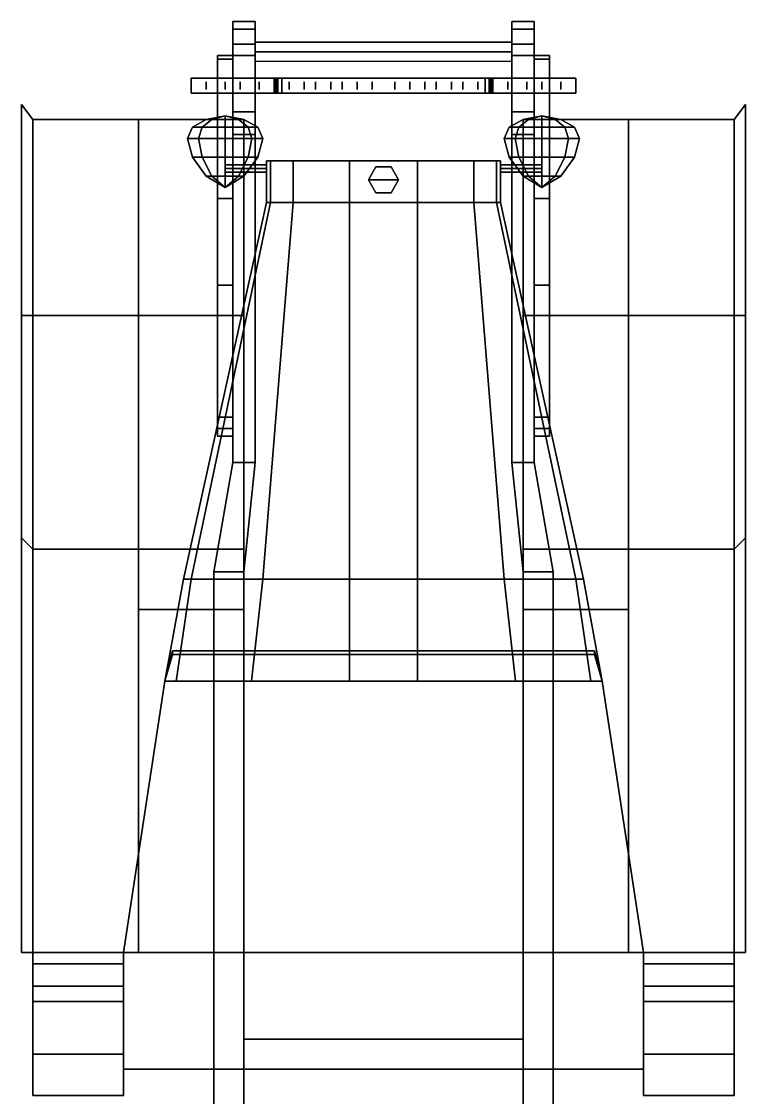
# Model space of a CAD drawing. Extents: x -1.2 to 1.2, y -3.01 to 3.
# Drawn here: x -0.96 to 0.96, y 0.145 to 3 of the extents above; entities that cross this region are included whole.
import ezdxf

# ---------------------------------------------------------------- set-up
doc = ezdxf.new("R2010")
doc.units = 0
doc.layers.get('0').update_dxf_attribs({"linetype": 'CONTINUOUS'})
doc.layers.add('CAB', color=4, linetype='CONTINUOUS')
doc.layers.add('MUDGUARDS', color=6, linetype='CONTINUOUS')

msp = doc.modelspace()

# ---------------------------------------------------------------- linework, layer by layer
for points in [[(-0.4, 2.98, 0.5), (-0.4, 2.94, 0.55), (-0.4, 3, 0.56), (-0.4, 3, 0.53)], [(-0.4, 3, 0.53), (-0.4, 3, 0.56), (-0.34, 3, 0.56), (-0.34, 3, 0.53)], [(-0.34, 3, 0.53), (-0.34, 2.98, 0.5), (-0.4, 2.98, 0.5), (-0.4, 3, 0.53)], [(-0.4, 3, 0.56), (-0.4, 2.91, 0.68), (-0.34, 2.91, 0.68), (-0.34, 3, 0.56)], [(-0.4, 2.94, 0.55), (-0.4, 2.85, 0.62), (-0.4, 2.91, 0.68), (-0.4, 3, 0.56)], [(-0.34, 3, 0.56), (-0.34, 2.94, 0.55), (-0.34, 2.98, 0.5), (-0.34, 3, 0.53)], [(-0.34, 2.91, 0.68), (-0.34, 2.85, 0.62), (-0.34, 2.94, 0.55), (-0.34, 3, 0.56)], [(0.34, 2.94, 0.55), (0.34, 2.85, 0.62), (0.34, 2.91, 0.68), (0.34, 3, 0.56)], [(0.34, 3, 0.56), (0.34, 2.91, 0.68), (0.4, 2.91, 0.68), (0.4, 3, 0.56)], [(0.34, 2.98, 0.5), (0.34, 2.94, 0.55), (0.34, 3, 0.56), (0.34, 3, 0.53)], [(0.4, 3, 0.53), (0.4, 2.98, 0.5), (0.34, 2.98, 0.5), (0.34, 3, 0.53)], [(0.34, 3, 0.53), (0.34, 3, 0.56), (0.4, 3, 0.56), (0.4, 3, 0.53)], [(0.4, 2.91, 0.68), (0.4, 2.85, 0.62), (0.4, 2.94, 0.55), (0.4, 3, 0.56)], [(0.4, 3, 0.56), (0.4, 2.94, 0.55), (0.4, 2.98, 0.5), (0.4, 3, 0.53)], [(-0.34, 2.98, 0.5), (-0.34, 2.94, 0.55), (-0.4, 2.94, 0.55), (-0.4, 2.98, 0.5)], [(0.4, 2.98, 0.5), (0.4, 2.94, 0.55), (0.34, 2.94, 0.55), (0.34, 2.98, 0.5)], [(-0.34, 2.94, 0.55), (-0.34, 2.85, 0.62), (-0.4, 2.85, 0.62), (-0.4, 2.94, 0.55)], [(0.4, 2.94, 0.55), (0.4, 2.85, 0.62), (0.34, 2.85, 0.62), (0.34, 2.94, 0.55)], [(-0.44, 2.91, 0.51), (-0.44, 2.53, 0.42), (-0.44, 2.53, 0.49), (-0.44, 2.91, 0.53)], [(-0.4, 2.91, 0.51), (-0.4, 2.53, 0.42), (-0.44, 2.53, 0.42), (-0.44, 2.91, 0.51)], [(-0.4, 2.91, 0.53), (-0.4, 2.91, 0.51), (-0.44, 2.91, 0.51), (-0.44, 2.91, 0.53)], [(-0.44, 2.91, 0.53), (-0.44, 2.53, 0.49), (-0.4, 2.53, 0.49), (-0.4, 2.91, 0.53)], [(-0.44, 2.9, 0.52), (-0.44, 2.85, 0.52), (-0.44, 2.85, 0.61), (-0.44, 2.9, 0.61)], [(-0.4, 2.9, 0.61), (-0.4, 2.9, 0.52), (-0.44, 2.9, 0.52), (-0.44, 2.9, 0.61)], [(-0.4, 2.91, 0.68), (-0.4, 2.85, 0.72), (-0.34, 2.85, 0.72), (-0.34, 2.91, 0.68)], [(-0.4, 2.85, 0.62), (-0.4, 2.76, 0.64), (-0.4, 2.85, 0.72), (-0.4, 2.91, 0.68)], [(-0.4, 2.53, 0.49), (-0.4, 2.53, 0.42), (-0.4, 2.91, 0.51), (-0.4, 2.91, 0.53)], [(-0.4, 2.85, 0.61), (-0.4, 2.85, 0.52), (-0.4, 2.9, 0.52), (-0.4, 2.9, 0.61)], [(-0.34, 2.85, 0.72), (-0.34, 2.76, 0.64), (-0.34, 2.85, 0.62), (-0.34, 2.91, 0.68)], [(0.34, 2.91, 0.68), (0.34, 2.85, 0.72), (0.4, 2.85, 0.72), (0.4, 2.91, 0.68)], [(0.34, 2.85, 0.62), (0.34, 2.76, 0.64), (0.34, 2.85, 0.72), (0.34, 2.91, 0.68)], [(0.4, 2.85, 0.72), (0.4, 2.76, 0.64), (0.4, 2.85, 0.62), (0.4, 2.91, 0.68)], [(0.4, 2.91, 0.53), (0.4, 2.53, 0.49), (0.44, 2.53, 0.49), (0.44, 2.91, 0.53)], [(0.44, 2.91, 0.53), (0.44, 2.91, 0.51), (0.4, 2.91, 0.51), (0.4, 2.91, 0.53)], [(0.4, 2.91, 0.51), (0.4, 2.53, 0.42), (0.4, 2.53, 0.49), (0.4, 2.91, 0.53)], [(0.44, 2.91, 0.51), (0.44, 2.53, 0.42), (0.4, 2.53, 0.42), (0.4, 2.91, 0.51)], [(0.4, 2.9, 0.52), (0.4, 2.85, 0.52), (0.4, 2.85, 0.61), (0.4, 2.9, 0.61)], [(0.44, 2.9, 0.61), (0.44, 2.9, 0.52), (0.4, 2.9, 0.52), (0.4, 2.9, 0.61)], [(0.44, 2.53, 0.49), (0.44, 2.53, 0.42), (0.44, 2.91, 0.51), (0.44, 2.91, 0.53)], [(0.44, 2.85, 0.61), (0.44, 2.85, 0.52), (0.44, 2.9, 0.52), (0.44, 2.9, 0.61)], [(-0.44, 2.85, 0.61), (-0.44, 2.85, 0.52), (-0.4, 2.85, 0.52), (-0.4, 2.85, 0.61)], [(-0.34, 2.85, 0.62), (-0.34, 2.76, 0.64), (-0.4, 2.76, 0.64), (-0.4, 2.85, 0.62)], [(-0.4, 2.85, 0.72), (-0.4, 2.76, 0.64), (-0.34, 2.76, 0.64), (-0.34, 2.85, 0.72)], [(-0.34, 2.85, 0.72), (-0.34, 2.76, 0.64), (-0.4, 2.76, 0.64), (-0.4, 2.85, 0.72)], [(-0.4, 2.85, 0.72), (-0.4, 2.76, 0.74), (-0.34, 2.76, 0.74), (-0.34, 2.85, 0.72)], [(-0.4, 2.76, 0.64), (-0.4, 2.7, 0.64), (-0.4, 2.76, 0.74), (-0.4, 2.85, 0.72)], [(-0.34, 2.76, 0.74), (-0.34, 2.7, 0.64), (-0.34, 2.76, 0.64), (-0.34, 2.85, 0.72)], [(0.34, 2.85, 0.72), (0.34, 2.76, 0.74), (0.4, 2.76, 0.74), (0.4, 2.85, 0.72)], [(0.34, 2.76, 0.64), (0.34, 2.7, 0.64), (0.34, 2.76, 0.74), (0.34, 2.85, 0.72)], [(0.4, 2.85, 0.62), (0.4, 2.76, 0.64), (0.34, 2.76, 0.64), (0.34, 2.85, 0.62)], [(0.4, 2.76, 0.74), (0.4, 2.7, 0.64), (0.4, 2.76, 0.64), (0.4, 2.85, 0.72)], [(0.4, 2.85, 0.61), (0.4, 2.85, 0.52), (0.44, 2.85, 0.52), (0.44, 2.85, 0.61)], [(-0.42, 2.75, 1.08), (-0.4554, 2.74, 1.0446), (-0.47, 2.74, 1.08), (-0.42, 2.75, 1.08)], [(-0.42, 2.75, 1.08), (-0.47, 2.74, 1.08), (-0.4554, 2.74, 1.1154), (-0.42, 2.75, 1.08)], [(-0.42, 2.75, 1.08), (-0.42, 2.74, 1.03), (-0.4554, 2.74, 1.0446), (-0.42, 2.75, 1.08)], [(-0.42, 2.75, 1.08), (-0.4554, 2.74, 1.1154), (-0.42, 2.74, 1.13), (-0.42, 2.75, 1.08)], [(-0.42, 2.75, 1.08), (-0.37, 2.74, 1.08), (-0.3846, 2.74, 1.0446), (-0.42, 2.75, 1.08)], [(-0.42, 2.75, 1.08), (-0.3846, 2.74, 1.0446), (-0.42, 2.74, 1.03), (-0.42, 2.75, 1.08)], [(-0.42, 2.75, 1.08), (-0.42, 2.74, 1.13), (-0.3846, 2.74, 1.1154), (-0.42, 2.75, 1.08)], [(-0.42, 2.75, 1.08), (-0.3846, 2.74, 1.1154), (-0.37, 2.74, 1.08), (-0.42, 2.75, 1.08)], [(-0.34, 2.76, 0.64), (-0.34, 2.7, 0.64), (-0.4, 2.7, 0.64), (-0.4, 2.76, 0.64)], [(-0.4, 2.76, 0.74), (-0.4, 2.7, 0.64), (-0.34, 2.7, 0.64), (-0.34, 2.76, 0.74)], [(-0.4, 2.76, 0.74), (-0.4, 1.83, 0.74), (-0.34, 1.83, 0.74), (-0.34, 2.76, 0.74)], [(-0.34, 2.76, 0.74), (-0.34, 2.7, 0.64), (-0.4, 2.7, 0.64), (-0.4, 2.76, 0.74)], [(-0.4, 2.7, 0.64), (-0.4, 1.83, 0.58), (-0.4, 1.83, 0.74), (-0.4, 2.76, 0.74)], [(-0.34, 1.83, 0.74), (-0.34, 1.83, 0.58), (-0.34, 2.7, 0.64), (-0.34, 2.76, 0.74)], [(0.34, 2.7, 0.64), (0.34, 1.83, 0.58), (0.34, 1.83, 0.74), (0.34, 2.76, 0.74)], [(0.34, 2.76, 0.74), (0.34, 1.83, 0.74), (0.4, 1.83, 0.74), (0.4, 2.76, 0.74)], [(0.4, 2.76, 0.64), (0.4, 2.7, 0.64), (0.34, 2.7, 0.64), (0.34, 2.76, 0.64)], [(0.42, 2.75, 1.08), (0.3846, 2.74, 1.0446), (0.37, 2.74, 1.08), (0.42, 2.75, 1.08)], [(0.42, 2.75, 1.08), (0.37, 2.74, 1.08), (0.3846, 2.74, 1.1154), (0.42, 2.75, 1.08)], [(0.42, 2.75, 1.08), (0.42, 2.74, 1.03), (0.3846, 2.74, 1.0446), (0.42, 2.75, 1.08)], [(0.42, 2.75, 1.08), (0.3846, 2.74, 1.1154), (0.42, 2.74, 1.13), (0.42, 2.75, 1.08)], [(0.4, 1.83, 0.74), (0.4, 1.83, 0.58), (0.4, 2.7, 0.64), (0.4, 2.76, 0.74)], [(0.42, 2.75, 1.08), (0.47, 2.74, 1.08), (0.4554, 2.74, 1.0446), (0.42, 2.75, 1.08)], [(0.42, 2.75, 1.08), (0.4554, 2.74, 1.0446), (0.42, 2.74, 1.03), (0.42, 2.75, 1.08)], [(0.42, 2.75, 1.08), (0.42, 2.74, 1.13), (0.4554, 2.74, 1.1154), (0.42, 2.75, 1.08)], [(0.42, 2.75, 1.08), (0.4554, 2.74, 1.1154), (0.47, 2.74, 1.08), (0.42, 2.75, 1.08)], [(-0.4812, 2.72, 1.0188), (-0.4907, 2.69, 1.0093), (-0.52, 2.69, 1.08), (-0.5066, 2.72, 1.08)], [(-0.5066, 2.72, 1.08), (-0.52, 2.69, 1.08), (-0.4907, 2.69, 1.1507), (-0.4812, 2.72, 1.1412)], [(-0.4554, 2.74, 1.0446), (-0.4812, 2.72, 1.0188), (-0.5066, 2.72, 1.08), (-0.47, 2.74, 1.08)], [(-0.47, 2.74, 1.08), (-0.5066, 2.72, 1.08), (-0.4812, 2.72, 1.1412), (-0.4554, 2.74, 1.1154)], [(-0.42, 2.72, 0.9934), (-0.42, 2.69, 0.98), (-0.4907, 2.69, 1.0093), (-0.4812, 2.72, 1.0188)], [(-0.4812, 2.72, 1.1412), (-0.4907, 2.69, 1.1507), (-0.42, 2.69, 1.18), (-0.42, 2.72, 1.1666)], [(-0.42, 2.74, 1.03), (-0.42, 2.72, 0.9934), (-0.4812, 2.72, 1.0188), (-0.4554, 2.74, 1.0446)], [(-0.4554, 2.74, 1.1154), (-0.4812, 2.72, 1.1412), (-0.42, 2.72, 1.1666), (-0.42, 2.74, 1.13)], [(-0.3846, 2.74, 1.0446), (-0.3588, 2.72, 1.0188), (-0.42, 2.72, 0.9934), (-0.42, 2.74, 1.03)], [(-0.42, 2.74, 1.13), (-0.42, 2.72, 1.1666), (-0.3588, 2.72, 1.1412), (-0.3846, 2.74, 1.1154)], [(-0.3588, 2.72, 1.0188), (-0.3493, 2.69, 1.0093), (-0.42, 2.69, 0.98), (-0.42, 2.72, 0.9934)], [(-0.42, 2.72, 1.1666), (-0.42, 2.69, 1.18), (-0.3493, 2.69, 1.1507), (-0.3588, 2.72, 1.1412)], [(-0.37, 2.74, 1.08), (-0.3334, 2.72, 1.08), (-0.3588, 2.72, 1.0188), (-0.3846, 2.74, 1.0446)], [(-0.3846, 2.74, 1.1154), (-0.3588, 2.72, 1.1412), (-0.3334, 2.72, 1.08), (-0.37, 2.74, 1.08)], [(-0.3334, 2.72, 1.08), (-0.32, 2.69, 1.08), (-0.3493, 2.69, 1.0093), (-0.3588, 2.72, 1.0188)], [(-0.3588, 2.72, 1.1412), (-0.3493, 2.69, 1.1507), (-0.32, 2.69, 1.08), (-0.3334, 2.72, 1.08)], [(0.3588, 2.72, 1.0188), (0.3493, 2.69, 1.0093), (0.32, 2.69, 1.08), (0.3334, 2.72, 1.08)], [(0.3334, 2.72, 1.08), (0.32, 2.69, 1.08), (0.3493, 2.69, 1.1507), (0.3588, 2.72, 1.1412)], [(0.3846, 2.74, 1.0446), (0.3588, 2.72, 1.0188), (0.3334, 2.72, 1.08), (0.37, 2.74, 1.08)], [(0.37, 2.74, 1.08), (0.3334, 2.72, 1.08), (0.3588, 2.72, 1.1412), (0.3846, 2.74, 1.1154)], [(0.42, 2.72, 0.9934), (0.42, 2.69, 0.98), (0.3493, 2.69, 1.0093), (0.3588, 2.72, 1.0188)], [(0.3588, 2.72, 1.1412), (0.3493, 2.69, 1.1507), (0.42, 2.69, 1.18), (0.42, 2.72, 1.1666)], [(0.42, 2.74, 1.03), (0.42, 2.72, 0.9934), (0.3588, 2.72, 1.0188), (0.3846, 2.74, 1.0446)], [(0.3846, 2.74, 1.1154), (0.3588, 2.72, 1.1412), (0.42, 2.72, 1.1666), (0.42, 2.74, 1.13)], [(0.4554, 2.74, 1.0446), (0.4812, 2.72, 1.0188), (0.42, 2.72, 0.9934), (0.42, 2.74, 1.03)], [(0.42, 2.74, 1.13), (0.42, 2.72, 1.1666), (0.4812, 2.72, 1.1412), (0.4554, 2.74, 1.1154)], [(0.4812, 2.72, 1.0188), (0.4907, 2.69, 1.0093), (0.42, 2.69, 0.98), (0.42, 2.72, 0.9934)], [(0.42, 2.72, 1.1666), (0.42, 2.69, 1.18), (0.4907, 2.69, 1.1507), (0.4812, 2.72, 1.1412)], [(0.47, 2.74, 1.08), (0.5066, 2.72, 1.08), (0.4812, 2.72, 1.0188), (0.4554, 2.74, 1.0446)], [(0.4554, 2.74, 1.1154), (0.4812, 2.72, 1.1412), (0.5066, 2.72, 1.08), (0.47, 2.74, 1.08)], [(0.5066, 2.72, 1.08), (0.52, 2.69, 1.08), (0.4907, 2.69, 1.0093), (0.4812, 2.72, 1.0188)], [(0.4812, 2.72, 1.1412), (0.4907, 2.69, 1.1507), (0.52, 2.69, 1.08), (0.5066, 2.72, 1.08)], [(-0.5066, 2.64, 1.08), (-0.52, 2.69, 1.08), (-0.4907, 2.69, 1.0093), (-0.4812, 2.64, 1.0188)], [(-0.4812, 2.64, 1.1412), (-0.4907, 2.69, 1.1507), (-0.52, 2.69, 1.08), (-0.5066, 2.64, 1.08)], [(-0.4812, 2.64, 1.0188), (-0.4907, 2.69, 1.0093), (-0.42, 2.69, 0.98), (-0.42, 2.64, 0.9934)], [(-0.42, 2.64, 1.1666), (-0.42, 2.69, 1.18), (-0.4907, 2.69, 1.1507), (-0.4812, 2.64, 1.1412)], [(-0.42, 2.64, 0.9934), (-0.42, 2.69, 0.98), (-0.3493, 2.69, 1.0093), (-0.3588, 2.64, 1.0188)], [(-0.3588, 2.64, 1.1412), (-0.3493, 2.69, 1.1507), (-0.42, 2.69, 1.18), (-0.42, 2.64, 1.1666)], [(-0.34, 2.7, 0.64), (-0.34, 1.83, 0.58), (-0.4, 1.83, 0.58), (-0.4, 2.7, 0.64)], [(-0.3588, 2.64, 1.0188), (-0.3493, 2.69, 1.0093), (-0.32, 2.69, 1.08), (-0.3334, 2.64, 1.08)], [(-0.3334, 2.64, 1.08), (-0.32, 2.69, 1.08), (-0.3493, 2.69, 1.1507), (-0.3588, 2.64, 1.1412)], [(0.3334, 2.64, 1.08), (0.32, 2.69, 1.08), (0.3493, 2.69, 1.0093), (0.3588, 2.64, 1.0188)], [(0.3588, 2.64, 1.1412), (0.3493, 2.69, 1.1507), (0.32, 2.69, 1.08), (0.3334, 2.64, 1.08)], [(0.4, 2.7, 0.64), (0.4, 1.83, 0.58), (0.34, 1.83, 0.58), (0.34, 2.7, 0.64)], [(0.3588, 2.64, 1.0188), (0.3493, 2.69, 1.0093), (0.42, 2.69, 0.98), (0.42, 2.64, 0.9934)], [(0.42, 2.64, 1.1666), (0.42, 2.69, 1.18), (0.3493, 2.69, 1.1507), (0.3588, 2.64, 1.1412)], [(0.42, 2.64, 0.9934), (0.42, 2.69, 0.98), (0.4907, 2.69, 1.0093), (0.4812, 2.64, 1.0188)], [(0.4812, 2.64, 1.1412), (0.4907, 2.69, 1.1507), (0.42, 2.69, 1.18), (0.42, 2.64, 1.1666)], [(0.4812, 2.64, 1.0188), (0.4907, 2.69, 1.0093), (0.52, 2.69, 1.08), (0.5066, 2.64, 1.08)], [(0.5066, 2.64, 1.08), (0.52, 2.69, 1.08), (0.4907, 2.69, 1.1507), (0.4812, 2.64, 1.1412)], [(-0.47, 2.59, 1.08), (-0.5066, 2.64, 1.08), (-0.4812, 2.64, 1.0188), (-0.4554, 2.59, 1.0446)], [(-0.4554, 2.59, 1.1154), (-0.4812, 2.64, 1.1412), (-0.5066, 2.64, 1.08), (-0.47, 2.59, 1.08)], [(-0.4554, 2.59, 1.0446), (-0.4812, 2.64, 1.0188), (-0.42, 2.64, 0.9934), (-0.42, 2.59, 1.03)], [(-0.42, 2.59, 1.13), (-0.42, 2.64, 1.1666), (-0.4812, 2.64, 1.1412), (-0.4554, 2.59, 1.1154)], [(-0.42, 2.59, 1.03), (-0.42, 2.64, 0.9934), (-0.3588, 2.64, 1.0188), (-0.3846, 2.59, 1.0446)], [(-0.3846, 2.59, 1.1154), (-0.3588, 2.64, 1.1412), (-0.42, 2.64, 1.1666), (-0.42, 2.59, 1.13)], [(-0.3846, 2.59, 1.0446), (-0.3588, 2.64, 1.0188), (-0.3334, 2.64, 1.08), (-0.37, 2.59, 1.08)], [(-0.37, 2.59, 1.08), (-0.3334, 2.64, 1.08), (-0.3588, 2.64, 1.1412), (-0.3846, 2.59, 1.1154)], [(0.37, 2.59, 1.08), (0.3334, 2.64, 1.08), (0.3588, 2.64, 1.0188), (0.3846, 2.59, 1.0446)], [(0.3846, 2.59, 1.1154), (0.3588, 2.64, 1.1412), (0.3334, 2.64, 1.08), (0.37, 2.59, 1.08)], [(0.3846, 2.59, 1.0446), (0.3588, 2.64, 1.0188), (0.42, 2.64, 0.9934), (0.42, 2.59, 1.03)], [(0.42, 2.59, 1.13), (0.42, 2.64, 1.1666), (0.3588, 2.64, 1.1412), (0.3846, 2.59, 1.1154)], [(0.42, 2.59, 1.03), (0.42, 2.64, 0.9934), (0.4812, 2.64, 1.0188), (0.4554, 2.59, 1.0446)], [(0.4554, 2.59, 1.1154), (0.4812, 2.64, 1.1412), (0.42, 2.64, 1.1666), (0.42, 2.59, 1.13)], [(0.4554, 2.59, 1.0446), (0.4812, 2.64, 1.0188), (0.5066, 2.64, 1.08), (0.47, 2.59, 1.08)], [(0.47, 2.59, 1.08), (0.5066, 2.64, 1.08), (0.4812, 2.64, 1.1412), (0.4554, 2.59, 1.1154)], [(-0.31, 2.61, 1), (-0.31, 2.62, 0.99), (-0.42, 2.62, 0.99), (-0.42, 2.61, 1)], [(-0.31, 2.62, 0.99), (-0.31, 2.61, 0.98), (-0.42, 2.61, 0.98), (-0.42, 2.62, 0.99)], [(-0.31, 2.6, 0.99), (-0.31, 2.61, 1), (-0.42, 2.61, 1), (-0.42, 2.6, 0.99)], [(-0.31, 2.61, 0.98), (-0.31, 2.6, 0.99), (-0.42, 2.6, 0.99), (-0.42, 2.61, 0.98)], [(0.42, 2.62, 0.99), (0.42, 2.61, 0.98), (0.31, 2.61, 0.98), (0.31, 2.62, 0.99)], [(0.42, 2.61, 1), (0.42, 2.62, 0.99), (0.31, 2.62, 0.99), (0.31, 2.61, 1)], [(0.42, 2.61, 0.98), (0.42, 2.6, 0.99), (0.31, 2.6, 0.99), (0.31, 2.61, 0.98)], [(0.42, 2.6, 0.99), (0.42, 2.61, 1), (0.31, 2.61, 1), (0.31, 2.6, 0.99)], [(-0.42, 2.56, 1.08), (-0.47, 2.59, 1.08), (-0.4554, 2.59, 1.0446), (-0.42, 2.56, 1.08)], [(-0.42, 2.56, 1.08), (-0.4554, 2.59, 1.1154), (-0.47, 2.59, 1.08), (-0.42, 2.56, 1.08)], [(-0.42, 2.56, 1.08), (-0.4554, 2.59, 1.0446), (-0.42, 2.59, 1.03), (-0.42, 2.56, 1.08)], [(-0.42, 2.56, 1.08), (-0.42, 2.59, 1.13), (-0.4554, 2.59, 1.1154), (-0.42, 2.56, 1.08)], [(-0.42, 2.56, 1.08), (-0.42, 2.59, 1.03), (-0.3846, 2.59, 1.0446), (-0.42, 2.56, 1.08)], [(-0.42, 2.56, 1.08), (-0.3846, 2.59, 1.0446), (-0.37, 2.59, 1.08), (-0.42, 2.56, 1.08)], [(-0.42, 2.56, 1.08), (-0.37, 2.59, 1.08), (-0.3846, 2.59, 1.1154), (-0.42, 2.56, 1.08)], [(-0.42, 2.56, 1.08), (-0.3846, 2.59, 1.1154), (-0.42, 2.59, 1.13), (-0.42, 2.56, 1.08)], [(0.42, 2.56, 1.08), (0.37, 2.59, 1.08), (0.3846, 2.59, 1.0446), (0.42, 2.56, 1.08)], [(0.42, 2.56, 1.08), (0.3846, 2.59, 1.1154), (0.37, 2.59, 1.08), (0.42, 2.56, 1.08)], [(0.42, 2.56, 1.08), (0.3846, 2.59, 1.0446), (0.42, 2.59, 1.03), (0.42, 2.56, 1.08)], [(0.42, 2.56, 1.08), (0.42, 2.59, 1.13), (0.3846, 2.59, 1.1154), (0.42, 2.56, 1.08)], [(0.42, 2.56, 1.08), (0.42, 2.59, 1.03), (0.4554, 2.59, 1.0446), (0.42, 2.56, 1.08)], [(0.42, 2.56, 1.08), (0.4554, 2.59, 1.0446), (0.47, 2.59, 1.08), (0.42, 2.56, 1.08)], [(0.42, 2.56, 1.08), (0.47, 2.59, 1.08), (0.4554, 2.59, 1.1154), (0.42, 2.56, 1.08)], [(0.42, 2.56, 1.08), (0.4554, 2.59, 1.1154), (0.42, 2.59, 1.13), (0.42, 2.56, 1.08)], [(-0.44, 2.53, 0.42), (-0.44, 2.3, 0.42), (-0.44, 2.3, 0.49), (-0.44, 2.53, 0.49)], [(-0.44, 2.53, 0.49), (-0.44, 2.3, 0.49), (-0.4, 2.3, 0.49), (-0.4, 2.53, 0.49)], [(-0.4, 2.53, 0.42), (-0.4, 2.3, 0.42), (-0.44, 2.3, 0.42), (-0.44, 2.53, 0.42)], [(-0.4, 2.3, 0.49), (-0.4, 2.3, 0.42), (-0.4, 2.53, 0.42), (-0.4, 2.53, 0.49)], [(0.44, 2.53, 0.42), (0.44, 2.3, 0.42), (0.4, 2.3, 0.42), (0.4, 2.53, 0.42)], [(0.4, 2.53, 0.49), (0.4, 2.3, 0.49), (0.44, 2.3, 0.49), (0.44, 2.53, 0.49)], [(0.4, 2.53, 0.42), (0.4, 2.3, 0.42), (0.4, 2.3, 0.49), (0.4, 2.53, 0.49)], [(0.44, 2.3, 0.49), (0.44, 2.3, 0.42), (0.44, 2.53, 0.42), (0.44, 2.53, 0.49)], [(-0.44, 2.3, 0.42), (-0.44, 1.92, 0.53), (-0.44, 1.92, 0.55), (-0.44, 2.3, 0.49)], [(-0.4, 2.3, 0.42), (-0.4, 1.92, 0.53), (-0.44, 1.92, 0.53), (-0.44, 2.3, 0.42)], [(-0.44, 2.3, 0.49), (-0.44, 1.92, 0.55), (-0.4, 1.92, 0.55), (-0.4, 2.3, 0.49)], [(-0.4, 1.92, 0.55), (-0.4, 1.92, 0.53), (-0.4, 2.3, 0.42), (-0.4, 2.3, 0.49)], [(0.4, 2.3, 0.49), (0.4, 1.92, 0.55), (0.44, 1.92, 0.55), (0.44, 2.3, 0.49)], [(0.44, 2.3, 0.42), (0.44, 1.92, 0.53), (0.4, 1.92, 0.53), (0.4, 2.3, 0.42)], [(0.4, 2.3, 0.42), (0.4, 1.92, 0.53), (0.4, 1.92, 0.55), (0.4, 2.3, 0.49)], [(0.44, 1.92, 0.55), (0.44, 1.92, 0.53), (0.44, 2.3, 0.42), (0.44, 2.3, 0.49)], [(-0.4, 1.95, 0.61), (-0.4, 1.95, 0.53), (-0.44, 1.95, 0.53), (-0.44, 1.95, 0.61)], [(-0.44, 1.95, 0.53), (-0.44, 1.9, 0.54), (-0.44, 1.9, 0.61), (-0.44, 1.95, 0.61)], [(-0.4, 1.95, 0.53), (-0.4, 1.9, 0.54), (-0.44, 1.9, 0.54), (-0.44, 1.95, 0.53)], [(-0.4, 1.9, 0.61), (-0.4, 1.9, 0.54), (-0.4, 1.95, 0.53), (-0.4, 1.95, 0.61)], [(0.4, 1.95, 0.53), (0.4, 1.9, 0.54), (0.4, 1.9, 0.61), (0.4, 1.95, 0.61)], [(0.44, 1.95, 0.61), (0.44, 1.95, 0.53), (0.4, 1.95, 0.53), (0.4, 1.95, 0.61)], [(0.44, 1.95, 0.53), (0.44, 1.9, 0.54), (0.4, 1.9, 0.54), (0.4, 1.95, 0.53)], [(0.44, 1.9, 0.61), (0.44, 1.9, 0.54), (0.44, 1.95, 0.53), (0.44, 1.95, 0.61)], [(-0.44, 1.92, 0.55), (-0.44, 1.92, 0.53), (-0.4, 1.92, 0.53), (-0.4, 1.92, 0.55)], [(0.4, 1.92, 0.55), (0.4, 1.92, 0.53), (0.44, 1.92, 0.53), (0.44, 1.92, 0.55)], [(-0.44, 1.9, 0.61), (-0.44, 1.9, 0.54), (-0.4, 1.9, 0.54), (-0.4, 1.9, 0.61)], [(0.4, 1.9, 0.61), (0.4, 1.9, 0.54), (0.44, 1.9, 0.54), (0.44, 1.9, 0.61)], [(-0.34, 1.83, 0.58), (-0.37, 1.54, 0.56), (-0.45, 1.54, 0.56), (-0.4, 1.83, 0.58)], [(-0.4, 1.83, 0.58), (-0.45, 1.54, 0.56), (-0.45, 1.54, 0.74), (-0.4, 1.83, 0.74)], [(-0.4, 1.83, 0.74), (-0.45, 1.54, 0.74), (-0.37, 1.54, 0.74), (-0.34, 1.83, 0.74)], [(-0.37, 1.54, 0.74), (-0.37, 1.54, 0.56), (-0.34, 1.83, 0.58), (-0.34, 1.83, 0.74)], [(0.34, 1.83, 0.58), (0.37, 1.54, 0.56), (0.37, 1.54, 0.74), (0.34, 1.83, 0.74)], [(0.4, 1.83, 0.58), (0.45, 1.54, 0.56), (0.37, 1.54, 0.56), (0.34, 1.83, 0.58)], [(0.34, 1.83, 0.74), (0.37, 1.54, 0.74), (0.45, 1.54, 0.74), (0.4, 1.83, 0.74)], [(0.45, 1.54, 0.74), (0.45, 1.54, 0.56), (0.4, 1.83, 0.58), (0.4, 1.83, 0.74)], [(-0.45, 1.54, 0.74), (-0.45, -0.57, 0.74), (-0.37, -0.57, 0.74), (-0.37, 1.54, 0.74)], [(-0.45, 1.54, 0.56), (-0.45, -0.57, 0.56), (-0.45, -0.57, 0.74), (-0.45, 1.54, 0.74)], [(-0.37, 1.54, 0.56), (-0.37, -0.57, 0.56), (-0.45, -0.57, 0.56), (-0.45, 1.54, 0.56)], [(-0.37, -0.57, 0.74), (-0.37, -0.57, 0.56), (-0.37, 1.54, 0.56), (-0.37, 1.54, 0.74)], [(0.37, 1.54, 0.56), (0.37, -0.57, 0.56), (0.37, -0.57, 0.74), (0.37, 1.54, 0.74)], [(0.37, 1.54, 0.74), (0.37, -0.57, 0.74), (0.45, -0.57, 0.74), (0.45, 1.54, 0.74)], [(0.45, 1.54, 0.56), (0.45, -0.57, 0.56), (0.37, -0.57, 0.56), (0.37, 1.54, 0.56)], [(0.45, -0.57, 0.74), (0.45, -0.57, 0.56), (0.45, 1.54, 0.56), (0.45, 1.54, 0.74)], [(0.37, 0.3, 0.74), (0.37, 0.3, 0.56), (-0.37, 0.3, 0.56), (-0.37, 0.3, 0.74)], [(-0.37, 0.22, 0.74), (0.37, 0.22, 0.74), (0.37, 0.3, 0.74), (-0.37, 0.3, 0.74)], [(-0.37, 0.3, 0.56), (0.37, 0.3, 0.56), (0.37, 0.22, 0.56), (-0.37, 0.22, 0.56)], [(-0.37, 0.22, 0.56), (0.37, 0.22, 0.56), (0.37, 0.22, 0.74), (-0.37, 0.22, 0.74)]]:
    msp.add_3dface(points)
at = {"layer": 'CAB'}
for points in [[(-0.31, 2.63, 0.74), (-0.31, 2.52, 0.74), (-0.31, 2.52, 1.26), (-0.31, 2.63, 1.26)], [(0.31, 2.63, 1.26), (0.31, 2.63, 0.74), (-0.31, 2.63, 0.74), (-0.31, 2.63, 1.26)], [(0.31, 2.63, 0.74), (0.31, 2.52, 0.74), (-0.31, 2.52, 0.74), (-0.31, 2.63, 0.74)], [(-0.31, 2.63, 1.26), (-0.31, 2.52, 1.26), (-0.3, 2.52, 1.32), (-0.3, 2.63, 1.32)], [(0.3, 2.63, 1.32), (0.31, 2.63, 1.26), (-0.31, 2.63, 1.26), (-0.3, 2.63, 1.32)], [(-0.3, 2.63, 1.32), (-0.3, 2.52, 1.32), (-0.24, 2.52, 1.38), (-0.24, 2.63, 1.38)], [(0.24, 2.63, 1.38), (0.3, 2.63, 1.32), (-0.3, 2.63, 1.32), (-0.24, 2.63, 1.38)], [(-0.24, 2.63, 1.38), (-0.24, 2.52, 1.38), (-0.09, 2.52, 1.41), (-0.09, 2.63, 1.41)], [(0.09, 2.63, 1.41), (0.24, 2.63, 1.38), (-0.24, 2.63, 1.38), (-0.09, 2.63, 1.41)], [(-0.09, 2.63, 1.41), (-0.09, 2.52, 1.41), (0.09, 2.52, 1.41), (0.09, 2.63, 1.41)], [(0.09, 2.52, 1.41), (0.24, 2.52, 1.38), (0.24, 2.63, 1.38), (0.09, 2.63, 1.41)], [(0.24, 2.52, 1.38), (0.3, 2.52, 1.32), (0.3, 2.63, 1.32), (0.24, 2.63, 1.38)], [(0.3, 2.52, 1.32), (0.31, 2.52, 1.26), (0.31, 2.63, 1.26), (0.3, 2.63, 1.32)], [(0.31, 2.52, 1.26), (0.31, 2.52, 0.74), (0.31, 2.63, 0.74), (0.31, 2.63, 1.26)], [(-0.02, 2.6146, 1.41), (-0.04, 2.58, 1.41), (-0.04, 2.58, 1.44), (-0.02, 2.6146, 1.44)], [(0.02, 2.6146, 1.44), (-0.02, 2.6146, 1.44), (-0.04, 2.58, 1.44), (0.04, 2.58, 1.44)], [(0.02, 2.6146, 1.41), (-0.02, 2.6146, 1.41), (-0.02, 2.6146, 1.44), (0.02, 2.6146, 1.44)], [(0.04, 2.58, 1.41), (0.02, 2.6146, 1.41), (0.02, 2.6146, 1.44), (0.04, 2.58, 1.44)], [(-0.04, 2.58, 1.41), (-0.02, 2.5454, 1.41), (-0.02, 2.5454, 1.44), (-0.04, 2.58, 1.44)], [(0.04, 2.58, 1.44), (-0.04, 2.58, 1.44), (-0.02, 2.5454, 1.44), (0.02, 2.5454, 1.44)], [(0.02, 2.5454, 1.41), (0.04, 2.58, 1.41), (0.04, 2.58, 1.44), (0.02, 2.5454, 1.44)], [(-0.02, 2.5454, 1.41), (0.02, 2.5454, 1.41), (0.02, 2.5454, 1.44), (-0.02, 2.5454, 1.44)], [(-0.31, 2.52, 0.74), (-0.53, 1.52, 0.74), (-0.53, 1.52, 1.26), (-0.31, 2.52, 1.26)], [(0.31, 2.52, 0.74), (0.53, 1.52, 0.74), (-0.53, 1.52, 0.74), (-0.31, 2.52, 0.74)], [(-0.31, 2.52, 1.26), (-0.53, 1.52, 1.26), (-0.51, 1.52, 1.3), (-0.3, 2.52, 1.32)], [(-0.3, 2.52, 1.32), (-0.51, 1.52, 1.3), (-0.32, 1.52, 1.38), (-0.24, 2.52, 1.38)], [(-0.24, 2.52, 1.38), (-0.32, 1.52, 1.38), (-0.09, 1.52, 1.41), (-0.09, 2.52, 1.41)], [(-0.09, 2.52, 1.41), (-0.09, 1.52, 1.41), (0.09, 1.52, 1.41), (0.09, 2.52, 1.41)], [(0.09, 1.52, 1.41), (0.32, 1.52, 1.38), (0.24, 2.52, 1.38), (0.09, 2.52, 1.41)], [(0.32, 1.52, 1.38), (0.51, 1.52, 1.3), (0.3, 2.52, 1.32), (0.24, 2.52, 1.38)], [(0.51, 1.52, 1.3), (0.53, 1.52, 1.26), (0.31, 2.52, 1.26), (0.3, 2.52, 1.32)], [(0.53, 1.52, 1.26), (0.53, 1.52, 0.74), (0.31, 2.52, 0.74), (0.31, 2.52, 1.26)], [(-0.53, 1.52, 0.74), (-0.58, 1.25, 0.74), (-0.58, 1.25, 1.26), (-0.53, 1.52, 1.26)], [(0.53, 1.52, 0.74), (0.58, 1.25, 0.74), (-0.58, 1.25, 0.74), (-0.53, 1.52, 0.74)], [(-0.53, 1.52, 1.26), (-0.58, 1.25, 1.26), (-0.55, 1.25, 1.3), (-0.51, 1.52, 1.3)], [(-0.51, 1.52, 1.3), (-0.55, 1.25, 1.3), (-0.35, 1.25, 1.38), (-0.32, 1.52, 1.38)], [(-0.32, 1.52, 1.38), (-0.35, 1.25, 1.38), (-0.09, 1.25, 1.41), (-0.09, 1.52, 1.41)], [(-0.09, 1.52, 1.41), (-0.09, 1.25, 1.41), (0.09, 1.25, 1.41), (0.09, 1.52, 1.41)], [(0.09, 1.25, 1.41), (0.35, 1.25, 1.38), (0.32, 1.52, 1.38), (0.09, 1.52, 1.41)], [(0.35, 1.25, 1.38), (0.55, 1.25, 1.3), (0.51, 1.52, 1.3), (0.32, 1.52, 1.38)], [(0.55, 1.25, 1.3), (0.58, 1.25, 1.26), (0.53, 1.52, 1.26), (0.51, 1.52, 1.3)], [(0.58, 1.25, 1.26), (0.58, 1.25, 0.74), (0.53, 1.52, 0.74), (0.53, 1.52, 1.26)], [(-0.56, 1.33, 1.99), (-0.58, 1.25, 1.99), (-0.58, 1.25, 2.04), (-0.56, 1.32, 2.03)], [(0.56, 1.33, 1.99), (0.58, 1.25, 1.99), (-0.58, 1.25, 1.99), (-0.56, 1.33, 1.99)], [(-0.56, 1.32, 2.03), (-0.58, 1.25, 2.04), (0.58, 1.25, 2.04), (0.56, 1.32, 2.03)], [(0.56, 1.32, 2.03), (0.56, 1.33, 1.99), (-0.56, 1.33, 1.99), (-0.56, 1.32, 2.03)], [(0.58, 1.25, 2.04), (0.58, 1.25, 1.99), (0.56, 1.33, 1.99), (0.56, 1.32, 2.03)], [(-0.58, 1.25, 0.74), (-0.69, 0.53, 0.74), (-0.69, 0.53, 2.1), (-0.58, 1.25, 2.04)], [(-0.58, 1.25, 2.04), (-0.69, 0.53, 2.1), (0.69, 0.53, 2.1), (0.58, 1.25, 2.04)], [(0.58, 1.25, 0.74), (0.69, 0.53, 0.74), (-0.69, 0.53, 0.74), (-0.58, 1.25, 0.74)], [(0.58, 1.25, 1.99), (0.58, 1.25, 1.26), (-0.58, 1.25, 1.26), (-0.58, 1.25, 1.99)], [(0.69, 0.53, 2.1), (0.69, 0.53, 0.74), (0.58, 1.25, 0.74), (0.58, 1.25, 2.04)], [(-0.69, 0.53, 0.74), (-0.69, 0.22, 0.74), (-0.69, 0.22, 2.08), (-0.69, 0.53, 2.1)], [(-0.69, 0.53, 2.1), (-0.69, 0.22, 2.08), (0.69, 0.22, 2.08), (0.69, 0.53, 2.1)], [(0.69, 0.53, 0.74), (0.69, 0.22, 0.74), (-0.69, 0.22, 0.74), (-0.69, 0.53, 0.74)], [(0.69, 0.22, 2.08), (0.69, 0.22, 0.74), (0.69, 0.53, 0.74), (0.69, 0.53, 2.1)], [(-0.69, 0.22, 2.08), (-0.69, 0.22, 0.74), (0.69, 0.22, 0.74), (0.69, 0.22, 2.08)]]:
    msp.add_3dface(points, dxfattribs=at)
at = {"layer": 'MUDGUARDS'}
for points in [[(-0.51, 2.85, 1.2), (-0.51, 2.81, 1.2), (-0.51, 2.81, 0.96), (-0.51, 2.85, 0.96)], [(-0.51, 2.81, 1.2), (-0.51, 2.85, 1.2), (-0.51, 2.85, 0.96), (-0.51, 2.81, 0.96)], [(-0.51, 2.85, 0.96), (-0.51, 2.81, 0.96), (-0.2861, 2.81, 0.96), (-0.2861, 2.85, 0.96)], [(-0.51, 2.81, 0.96), (-0.51, 2.85, 0.96), (-0.2861, 2.85, 0.96), (-0.2861, 2.81, 0.96)], [(-0.51, 2.85, 1.2), (-0.51, 2.81, 1.2), (-0.2819, 2.81, 1.2), (-0.2819, 2.85, 1.2)], [(-0.51, 2.81, 1.2), (-0.51, 2.85, 1.2), (-0.2819, 2.85, 1.2), (-0.2819, 2.81, 1.2)], [(-0.47, 2.82, 1.2), (-0.47, 2.84, 1.2), (-0.47, 2.84, 0.96), (-0.47, 2.82, 0.96)], [(-0.47, 2.84, 1.2), (-0.47, 2.82, 1.2), (-0.47, 2.82, 0.96), (-0.47, 2.84, 0.96)], [(-0.42, 2.84, 1.2), (-0.42, 2.82, 1.2), (-0.42, 2.82, 0.96), (-0.42, 2.84, 0.96)], [(-0.42, 2.82, 1.2), (-0.42, 2.84, 1.2), (-0.42, 2.84, 0.96), (-0.42, 2.82, 0.96)], [(-0.38, 2.82, 1.2), (-0.38, 2.84, 1.2), (-0.38, 2.84, 0.96), (-0.38, 2.82, 0.96)], [(-0.38, 2.84, 1.2), (-0.38, 2.82, 1.2), (-0.38, 2.82, 0.96), (-0.38, 2.84, 0.96)], [(-0.33, 2.82, 1.2), (-0.33, 2.84, 1.2), (-0.33, 2.84, 0.96), (-0.33, 2.82, 0.96)], [(-0.33, 2.84, 1.2), (-0.33, 2.82, 1.2), (-0.33, 2.82, 0.96), (-0.33, 2.84, 0.96)], [(-0.28, 2.85, 1.31), (-0.28, 2.81, 1.31), (-0.29, 2.81, 0.74), (-0.29, 2.85, 0.74)], [(-0.28, 2.81, 1.31), (-0.28, 2.85, 1.31), (-0.29, 2.85, 0.74), (-0.29, 2.81, 0.74)], [(-0.27, 2.85, 0.72), (-0.27, 2.81, 0.72), (-0.29, 2.81, 0.74), (-0.29, 2.85, 0.74)], [(-0.27, 2.81, 0.72), (-0.27, 2.85, 0.72), (-0.29, 2.85, 0.74), (-0.29, 2.81, 0.74)], [(-0.27, 2.85, 1.33), (-0.27, 2.81, 1.33), (-0.28, 2.81, 1.31), (-0.28, 2.85, 1.31)], [(-0.27, 2.81, 1.33), (-0.27, 2.85, 1.33), (-0.28, 2.85, 1.31), (-0.28, 2.81, 1.31)], [(0.27, 2.85, 1.33), (0.27, 2.81, 1.33), (-0.27, 2.81, 1.33), (-0.27, 2.85, 1.33)], [(0.27, 2.81, 1.33), (0.27, 2.85, 1.33), (-0.27, 2.85, 1.33), (-0.27, 2.81, 1.33)], [(0.27, 2.81, 0.72), (0.27, 2.85, 0.72), (-0.27, 2.85, 0.72), (-0.27, 2.81, 0.72)], [(0.27, 2.85, 0.72), (0.27, 2.81, 0.72), (-0.27, 2.81, 0.72), (-0.27, 2.85, 0.72)], [(-0.25, 2.84, 1.33), (-0.25, 2.82, 1.33), (-0.25, 2.82, 0.72), (-0.25, 2.84, 0.72)], [(-0.25, 2.82, 1.33), (-0.25, 2.84, 1.33), (-0.25, 2.84, 0.72), (-0.25, 2.82, 0.72)], [(-0.21, 2.82, 1.33), (-0.21, 2.84, 1.33), (-0.21, 2.84, 0.72), (-0.21, 2.82, 0.72)], [(-0.21, 2.84, 1.33), (-0.21, 2.82, 1.33), (-0.21, 2.82, 0.72), (-0.21, 2.84, 0.72)], [(-0.18, 2.82, 1.33), (-0.18, 2.84, 1.33), (-0.18, 2.84, 0.72), (-0.18, 2.82, 0.72)], [(-0.18, 2.84, 1.33), (-0.18, 2.82, 1.33), (-0.18, 2.82, 0.72), (-0.18, 2.84, 0.72)], [(-0.14, 2.84, 1.33), (-0.14, 2.82, 1.33), (-0.14, 2.82, 0.72), (-0.14, 2.84, 0.72)], [(-0.14, 2.82, 1.33), (-0.14, 2.84, 1.33), (-0.14, 2.84, 0.72), (-0.14, 2.82, 0.72)], [(-0.11, 2.84, 1.33), (-0.11, 2.82, 1.33), (-0.11, 2.82, 0.72), (-0.11, 2.84, 0.72)], [(-0.11, 2.82, 1.33), (-0.11, 2.84, 1.33), (-0.11, 2.84, 0.72), (-0.11, 2.82, 0.72)], [(-0.07, 2.82, 1.33), (-0.07, 2.84, 1.33), (-0.07, 2.84, 0.72), (-0.07, 2.82, 0.72)], [(-0.07, 2.84, 1.33), (-0.07, 2.82, 1.33), (-0.07, 2.82, 0.72), (-0.07, 2.84, 0.72)], [(-0.03, 2.82, 1.33), (-0.03, 2.84, 1.33), (-0.03, 2.84, 0.72), (-0.03, 2.82, 0.72)], [(-0.03, 2.84, 1.33), (-0.03, 2.82, 1.33), (-0.03, 2.82, 0.72), (-0.03, 2.84, 0.72)], [(0.03, 2.82, 1.33), (0.03, 2.84, 1.33), (0.03, 2.84, 0.72), (0.03, 2.82, 0.72)], [(0.03, 2.84, 1.33), (0.03, 2.82, 1.33), (0.03, 2.82, 0.72), (0.03, 2.84, 0.72)], [(0.07, 2.82, 1.33), (0.07, 2.84, 1.33), (0.07, 2.84, 0.72), (0.07, 2.82, 0.72)], [(0.07, 2.84, 1.33), (0.07, 2.82, 1.33), (0.07, 2.82, 0.72), (0.07, 2.84, 0.72)], [(0.11, 2.84, 1.33), (0.11, 2.82, 1.33), (0.11, 2.82, 0.72), (0.11, 2.84, 0.72)], [(0.11, 2.82, 1.33), (0.11, 2.84, 1.33), (0.11, 2.84, 0.72), (0.11, 2.82, 0.72)], [(0.14, 2.84, 1.33), (0.14, 2.82, 1.33), (0.14, 2.82, 0.72), (0.14, 2.84, 0.72)], [(0.14, 2.82, 1.33), (0.14, 2.84, 1.33), (0.14, 2.84, 0.72), (0.14, 2.82, 0.72)], [(0.18, 2.82, 1.33), (0.18, 2.84, 1.33), (0.18, 2.84, 0.72), (0.18, 2.82, 0.72)], [(0.18, 2.84, 1.33), (0.18, 2.82, 1.33), (0.18, 2.82, 0.72), (0.18, 2.84, 0.72)], [(0.21, 2.82, 1.33), (0.21, 2.84, 1.33), (0.21, 2.84, 0.72), (0.21, 2.82, 0.72)], [(0.21, 2.84, 1.33), (0.21, 2.82, 1.33), (0.21, 2.82, 0.72), (0.21, 2.84, 0.72)], [(0.25, 2.84, 1.33), (0.25, 2.82, 1.33), (0.25, 2.82, 0.72), (0.25, 2.84, 0.72)], [(0.25, 2.82, 1.33), (0.25, 2.84, 1.33), (0.25, 2.84, 0.72), (0.25, 2.82, 0.72)], [(0.27, 2.81, 0.72), (0.27, 2.85, 0.72), (0.29, 2.85, 0.74), (0.29, 2.81, 0.74)], [(0.27, 2.85, 0.72), (0.27, 2.81, 0.72), (0.29, 2.81, 0.74), (0.29, 2.85, 0.74)], [(0.27, 2.81, 1.33), (0.27, 2.85, 1.33), (0.28, 2.85, 1.31), (0.28, 2.81, 1.31)], [(0.27, 2.85, 1.33), (0.27, 2.81, 1.33), (0.28, 2.81, 1.31), (0.28, 2.85, 1.31)], [(0.28, 2.81, 1.31), (0.28, 2.85, 1.31), (0.29, 2.85, 0.74), (0.29, 2.81, 0.74)], [(0.28, 2.85, 1.31), (0.28, 2.81, 1.31), (0.29, 2.81, 0.74), (0.29, 2.85, 0.74)], [(0.51, 2.81, 1.2), (0.51, 2.85, 1.2), (0.2819, 2.85, 1.2), (0.2819, 2.81, 1.2)], [(0.51, 2.85, 1.2), (0.51, 2.81, 1.2), (0.2819, 2.81, 1.2), (0.2819, 2.85, 1.2)], [(0.51, 2.85, 0.96), (0.51, 2.81, 0.96), (0.2861, 2.81, 0.96), (0.2861, 2.85, 0.96)], [(0.51, 2.81, 0.96), (0.51, 2.85, 0.96), (0.2861, 2.85, 0.96), (0.2861, 2.81, 0.96)], [(0.33, 2.84, 1.2), (0.33, 2.82, 1.2), (0.33, 2.82, 0.96), (0.33, 2.84, 0.96)], [(0.33, 2.82, 1.2), (0.33, 2.84, 1.2), (0.33, 2.84, 0.96), (0.33, 2.82, 0.96)], [(0.38, 2.82, 1.2), (0.38, 2.84, 1.2), (0.38, 2.84, 0.96), (0.38, 2.82, 0.96)], [(0.38, 2.84, 1.2), (0.38, 2.82, 1.2), (0.38, 2.82, 0.96), (0.38, 2.84, 0.96)], [(0.42, 2.84, 1.2), (0.42, 2.82, 1.2), (0.42, 2.82, 0.96), (0.42, 2.84, 0.96)], [(0.42, 2.82, 1.2), (0.42, 2.84, 1.2), (0.42, 2.84, 0.96), (0.42, 2.82, 0.96)], [(0.47, 2.82, 1.2), (0.47, 2.84, 1.2), (0.47, 2.84, 0.96), (0.47, 2.82, 0.96)], [(0.47, 2.84, 1.2), (0.47, 2.82, 1.2), (0.47, 2.82, 0.96), (0.47, 2.84, 0.96)], [(0.51, 2.81, 1.2), (0.51, 2.85, 1.2), (0.51, 2.85, 0.96), (0.51, 2.81, 0.96)], [(0.51, 2.85, 1.2), (0.51, 2.81, 1.2), (0.51, 2.81, 0.96), (0.51, 2.85, 0.96)], [(-0.96, 2.22, 1.04), (-0.93, 2.22, 1.08), (-0.93, 2.74, 1.08), (-0.96, 2.78, 1.04)], [(-0.93, 2.22, 1.08), (-0.96, 2.22, 1.04), (-0.96, 2.78, 1.04), (-0.93, 2.74, 1.08)], [(0.96, 2.22, 1.04), (0.93, 2.22, 1.08), (0.93, 2.74, 1.08), (0.96, 2.78, 1.04)], [(0.93, 2.22, 1.08), (0.96, 2.22, 1.04), (0.96, 2.78, 1.04), (0.93, 2.74, 1.08)], [(-0.65, 2.22, 1.08), (-0.93, 2.22, 1.08), (-0.93, 2.74, 1.08), (-0.65, 2.74, 1.08)], [(-0.93, 2.22, 1.08), (-0.65, 2.22, 1.08), (-0.65, 2.74, 1.08), (-0.93, 2.74, 1.08)], [(-0.65, 2.22, 1.08), (-0.65, 2.22, 0.74), (-0.65, 2.74, 0.74), (-0.65, 2.74, 1.08)], [(-0.65, 2.22, 0.74), (-0.65, 2.22, 1.08), (-0.65, 2.74, 1.08), (-0.65, 2.74, 0.74)], [(-0.37, 2.22, 0.74), (-0.65, 2.22, 0.74), (-0.65, 2.74, 0.74), (-0.37, 2.74, 0.74)], [(-0.65, 2.22, 0.74), (-0.37, 2.22, 0.74), (-0.37, 2.74, 0.74), (-0.65, 2.74, 0.74)], [(0.37, 2.22, 0.74), (0.65, 2.22, 0.74), (0.65, 2.74, 0.74), (0.37, 2.74, 0.74)], [(0.65, 2.22, 0.74), (0.37, 2.22, 0.74), (0.37, 2.74, 0.74), (0.65, 2.74, 0.74)], [(0.65, 2.22, 0.74), (0.65, 2.22, 1.08), (0.65, 2.74, 1.08), (0.65, 2.74, 0.74)], [(0.65, 2.22, 1.08), (0.65, 2.22, 0.74), (0.65, 2.74, 0.74), (0.65, 2.74, 1.08)], [(0.93, 2.22, 1.08), (0.65, 2.22, 1.08), (0.65, 2.74, 1.08), (0.93, 2.74, 1.08)], [(0.65, 2.22, 1.08), (0.93, 2.22, 1.08), (0.93, 2.74, 1.08), (0.65, 2.74, 1.08)], [(-0.96, 1.63, 0.47), (-0.93, 1.6, 0.5), (-0.93, 2.22, 1.08), (-0.96, 2.22, 1.04)], [(-0.93, 1.6, 0.5), (-0.96, 1.63, 0.47), (-0.96, 2.22, 1.04), (-0.93, 2.22, 1.08)], [(-0.65, 1.6, 0.5), (-0.93, 1.6, 0.5), (-0.93, 2.22, 1.08), (-0.65, 2.22, 1.08)], [(-0.93, 1.6, 0.5), (-0.65, 1.6, 0.5), (-0.65, 2.22, 1.08), (-0.93, 2.22, 1.08)], [(-0.65, 1.6, 0.5), (-0.65, 1.6, 0.5), (-0.65, 2.22, 0.74), (-0.65, 2.22, 1.08)], [(-0.65, 1.6, 0.5), (-0.65, 1.6, 0.5), (-0.65, 2.22, 1.08), (-0.65, 2.22, 0.74)], [(-0.65, 1.6, 0.5), (-0.37, 1.6, 0.5), (-0.37, 2.22, 0.74), (-0.65, 2.22, 0.74)], [(-0.37, 1.6, 0.5), (-0.65, 1.6, 0.5), (-0.65, 2.22, 0.74), (-0.37, 2.22, 0.74)], [(0.65, 1.6, 0.5), (0.37, 1.6, 0.5), (0.37, 2.22, 0.74), (0.65, 2.22, 0.74)], [(0.37, 1.6, 0.5), (0.65, 1.6, 0.5), (0.65, 2.22, 0.74), (0.37, 2.22, 0.74)], [(0.65, 1.6, 0.5), (0.65, 1.6, 0.5), (0.65, 2.22, 0.74), (0.65, 2.22, 1.08)], [(0.65, 1.6, 0.5), (0.65, 1.6, 0.5), (0.65, 2.22, 1.08), (0.65, 2.22, 0.74)], [(0.93, 1.6, 0.5), (0.65, 1.6, 0.5), (0.65, 2.22, 1.08), (0.93, 2.22, 1.08)], [(0.65, 1.6, 0.5), (0.93, 1.6, 0.5), (0.93, 2.22, 1.08), (0.65, 2.22, 1.08)], [(0.93, 1.6, 0.5), (0.96, 1.63, 0.47), (0.96, 2.22, 1.04), (0.93, 2.22, 1.08)], [(0.96, 1.63, 0.47), (0.93, 1.6, 0.5), (0.93, 2.22, 1.08), (0.96, 2.22, 1.04)], [(-0.93, 0.53, 0.5), (-0.96, 0.53, 0.47), (-0.96, 1.63, 0.47), (-0.93, 1.6, 0.5)], [(-0.96, 0.53, 0.47), (-0.93, 0.53, 0.5), (-0.93, 1.6, 0.5), (-0.96, 1.63, 0.47)], [(0.93, 0.53, 0.5), (0.96, 0.53, 0.47), (0.96, 1.63, 0.47), (0.93, 1.6, 0.5)], [(0.96, 0.53, 0.47), (0.93, 0.53, 0.5), (0.93, 1.6, 0.5), (0.96, 1.63, 0.47)], [(-0.65, 0.53, 0.5), (-0.93, 0.53, 0.5), (-0.93, 1.6, 0.5), (-0.65, 1.6, 0.5)], [(-0.93, 0.53, 0.5), (-0.65, 0.53, 0.5), (-0.65, 1.6, 0.5), (-0.93, 1.6, 0.5)], [(-0.65, 1.44, 0.5), (-0.37, 1.44, 0.5), (-0.37, 1.6, 0.5), (-0.65, 1.6, 0.5)], [(-0.37, 1.44, 0.5), (-0.65, 1.44, 0.5), (-0.65, 1.6, 0.5), (-0.37, 1.6, 0.5)], [(0.65, 1.44, 0.5), (0.37, 1.44, 0.5), (0.37, 1.6, 0.5), (0.65, 1.6, 0.5)], [(0.37, 1.44, 0.5), (0.65, 1.44, 0.5), (0.65, 1.6, 0.5), (0.37, 1.6, 0.5)], [(0.65, 0.53, 0.5), (0.93, 0.53, 0.5), (0.93, 1.6, 0.5), (0.65, 1.6, 0.5)], [(0.93, 0.53, 0.5), (0.65, 0.53, 0.5), (0.65, 1.6, 0.5), (0.93, 1.6, 0.5)], [(-0.93, 0.5, 0.7), (-0.69, 0.5, 0.7), (-0.69, 0.53, 0.5), (-0.93, 0.53, 0.5)], [(-0.69, 0.5, 0.7), (-0.93, 0.5, 0.7), (-0.93, 0.53, 0.5), (-0.69, 0.53, 0.5)], [(0.93, 0.5, 0.7), (0.69, 0.5, 0.7), (0.69, 0.53, 0.5), (0.93, 0.53, 0.5)], [(0.69, 0.5, 0.7), (0.93, 0.5, 0.7), (0.93, 0.53, 0.5), (0.69, 0.53, 0.5)], [(-0.69, 0.44, 0.86), (-0.93, 0.44, 0.86), (-0.93, 0.5, 0.7), (-0.69, 0.5, 0.7)], [(-0.93, 0.44, 0.86), (-0.69, 0.44, 0.86), (-0.69, 0.5, 0.7), (-0.93, 0.5, 0.7)], [(0.69, 0.44, 0.86), (0.93, 0.44, 0.86), (0.93, 0.5, 0.7), (0.69, 0.5, 0.7)], [(0.93, 0.44, 0.86), (0.69, 0.44, 0.86), (0.69, 0.5, 0.7), (0.93, 0.5, 0.7)], [(-0.69, 0.4, 0.92), (-0.93, 0.4, 0.92), (-0.93, 0.44, 0.86), (-0.69, 0.44, 0.86)], [(-0.93, 0.4, 0.92), (-0.69, 0.4, 0.92), (-0.69, 0.44, 0.86), (-0.93, 0.44, 0.86)], [(0.69, 0.4, 0.92), (0.93, 0.4, 0.92), (0.93, 0.44, 0.86), (0.69, 0.44, 0.86)], [(0.93, 0.4, 0.92), (0.69, 0.4, 0.92), (0.69, 0.44, 0.86), (0.93, 0.44, 0.86)], [(-0.93, 0.26, 1.05), (-0.69, 0.26, 1.05), (-0.69, 0.4, 0.92), (-0.93, 0.4, 0.92)], [(-0.69, 0.26, 1.05), (-0.93, 0.26, 1.05), (-0.93, 0.4, 0.92), (-0.69, 0.4, 0.92)], [(0.93, 0.26, 1.05), (0.69, 0.26, 1.05), (0.69, 0.4, 0.92), (0.93, 0.4, 0.92)], [(0.69, 0.26, 1.05), (0.93, 0.26, 1.05), (0.93, 0.4, 0.92), (0.69, 0.4, 0.92)], [(-0.69, 0.15, 1.1), (-0.93, 0.15, 1.1), (-0.93, 0.26, 1.05), (-0.69, 0.26, 1.05)], [(-0.93, 0.15, 1.1), (-0.69, 0.15, 1.1), (-0.69, 0.26, 1.05), (-0.93, 0.26, 1.05)], [(0.69, 0.15, 1.1), (0.93, 0.15, 1.1), (0.93, 0.26, 1.05), (0.69, 0.26, 1.05)], [(0.93, 0.15, 1.1), (0.69, 0.15, 1.1), (0.69, 0.26, 1.05), (0.93, 0.26, 1.05)]]:
    msp.add_3dface(points, dxfattribs=at)

# ---------------------------------------------------------------- meshes
mesh = msp.add_polymesh((2, 4), dxfattribs=dict(n_close=True))
for k, corner in enumerate([(0.34, 2.895, 0.61), (0.34, 2.92, 0.635), (0.34, 2.945, 0.61), (0.34, 2.92, 0.585), (-0.34, 2.895, 0.61), (-0.34, 2.92, 0.635), (-0.34, 2.945, 0.61), (-0.34, 2.92, 0.585)]):
    mesh.set_mesh_vertex(divmod(k, 4), corner)

doc.saveas('drawing.dxf')
